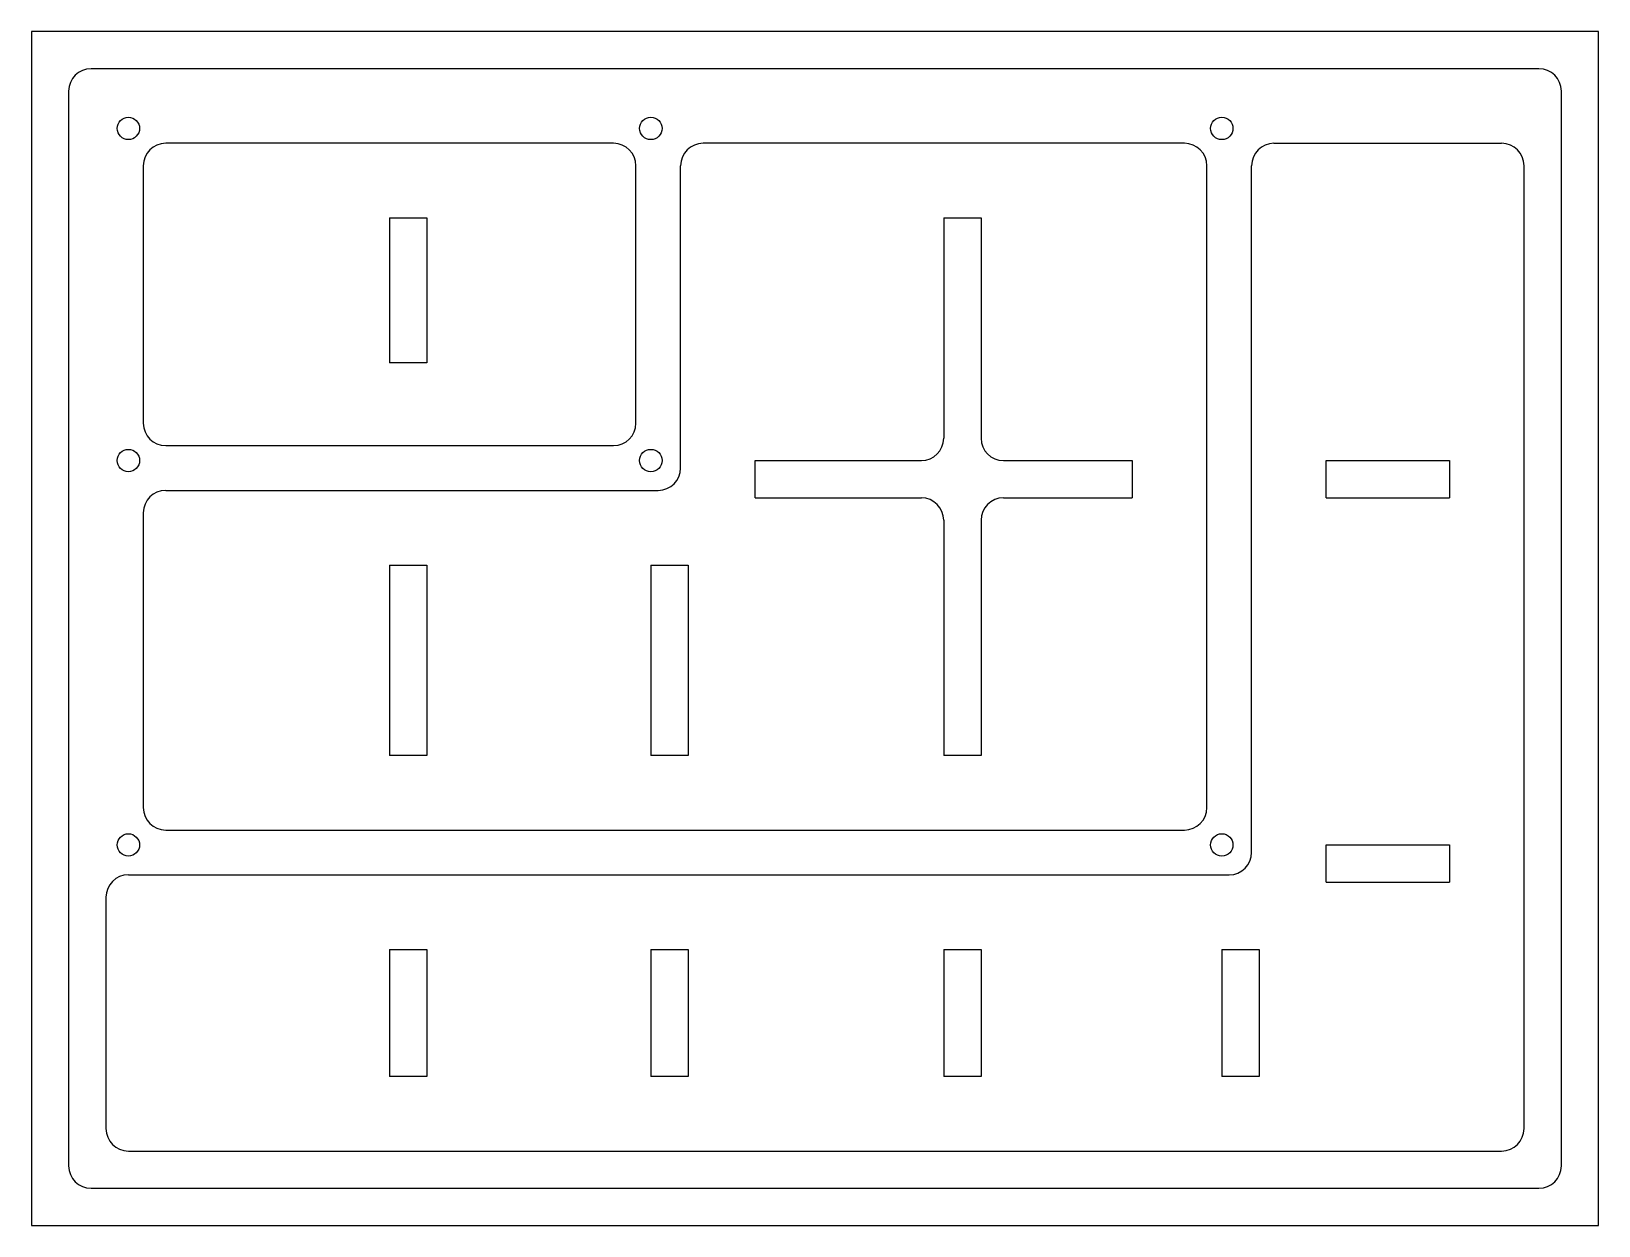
# Model space of a CAD drawing. Extents: x 231 to 441, y 405 to 565.
import ezdxf

# ---------------------------------------------------------------- set-up
doc = ezdxf.new("R2010")
doc.units = 0
doc.layers.get('0').update_dxf_attribs({"linetype": 'CONTINUOUS'})

msp = doc.modelspace()

# ---------------------------------------------------------------- linework, layer by layer
at = {"color": 7, "linetype": 'CONTINUOUS'}
for p, q in [((230.8925, 565.151875), (230.8925, 405.151875)), ((440.8925, 565.151875), (230.8925, 565.151875)), ((440.8925, 405.151875), (440.8925, 565.151875)), ((432.8925, 560.151875), (238.8925, 560.151875)), ((235.8925, 557.151875), (235.8925, 413.151875)), ((435.8925, 413.151875), (435.8925, 557.151875)), ((308.8925, 550.151875), (248.8925, 550.151875)), ((385.3925, 550.151875), (320.8925, 550.151875)), ((397.3925, 550.151875), (427.8925, 550.151875)), ((245.8925, 547.151875), (245.8925, 512.651875)), ((311.8925, 512.651875), (311.8925, 547.151875)), ((317.8925, 506.651875), (317.8925, 547.151875)), ((388.3925, 461.151875), (388.3925, 547.151875)), ((394.3925, 455.151875), (394.3925, 547.151875)), ((430.8925, 418.151875), (430.8925, 547.151875)), ((278.8925, 540.151875), (283.8925, 540.151875)), ((278.8925, 540.151875), (278.8925, 520.75864)), ((283.8925, 540.151875), (283.8925, 520.75864)), ((353.1425, 540.151875), (358.1425, 540.151875)), ((353.1425, 540.151875), (353.1425, 510.651875)), ((358.1425, 540.151875), (358.1425, 510.651875)), ((283.8925, 520.75864), (278.8925, 520.75864)), ((248.8925, 509.651875), (308.8925, 509.651875)), ((327.8925, 502.651875), (327.8925, 507.651875)), ((327.8925, 507.651875), (350.1425, 507.651875)), ((361.1425, 507.651875), (378.3925, 507.651875)), ((378.3925, 507.651875), (378.3925, 502.651875)), ((404.3925, 507.651875), (420.8925, 507.651875)), ((404.3925, 502.651875), (404.3925, 507.651875)), ((420.8925, 507.651875), (420.8925, 502.651875)), ((248.8925, 503.651875), (314.8925, 503.651875)), ((327.8925, 502.651875), (350.1425, 502.651875)), ((361.1425, 502.651875), (378.3925, 502.651875)), ((404.3925, 502.651875), (420.8925, 502.651875)), ((245.8925, 500.651875), (245.8925, 461.151875)), ((353.1425, 499.651875), (353.1425, 468.151875)), ((358.1425, 499.651875), (358.1425, 468.151875)), ((278.8925, 493.651875), (283.8925, 493.651875)), ((278.8925, 493.651875), (278.8925, 468.151875)), ((283.8925, 493.651875), (283.8925, 468.151875)), ((313.8925, 493.651875), (318.8925, 493.651875)), ((313.8925, 493.651875), (313.8925, 468.151875)), ((318.8925, 493.651875), (318.8925, 468.151875)), ((283.8925, 468.151875), (278.8925, 468.151875)), ((318.8925, 468.151875), (313.8925, 468.151875)), ((358.1425, 468.151875), (353.1425, 468.151875)), ((248.8925, 458.151875), (385.3925, 458.151875)), ((404.3925, 451.151875), (404.3925, 456.151875)), ((404.3925, 456.151875), (420.8925, 456.151875)), ((420.8925, 456.151875), (420.8925, 451.151875)), ((243.8925, 452.151875), (391.3925, 452.151875)), ((404.3925, 451.151875), (420.8925, 451.151875)), ((240.8925, 449.151875), (240.8925, 418.151875)), ((278.8925, 442.151875), (283.8925, 442.151875)), ((278.8925, 442.151875), (278.8925, 425.151875)), ((283.8925, 442.151875), (283.8925, 425.151875)), ((313.8925, 442.151875), (318.8925, 442.151875)), ((313.8925, 442.151875), (313.8925, 425.151875)), ((318.8925, 442.151875), (318.8925, 425.151875)), ((353.1425, 442.151875), (358.1425, 442.151875)), ((353.1425, 442.151875), (353.1425, 425.151875)), ((358.1425, 442.151875), (358.1425, 425.151875)), ((390.3925, 442.151875), (395.3925, 442.151875)), ((390.3925, 442.151875), (390.3925, 425.151875)), ((395.3925, 442.151875), (395.3925, 425.151875)), ((283.8925, 425.151875), (278.8925, 425.151875)), ((318.8925, 425.151875), (313.8925, 425.151875)), ((358.1425, 425.151875), (353.1425, 425.151875)), ((395.3925, 425.151875), (390.3925, 425.151875)), ((243.8925, 415.151875), (427.8925, 415.151875)), ((238.8925, 410.151875), (432.8925, 410.151875)), ((230.8925, 405.151875), (440.8925, 405.151875))]:
    msp.add_line(p, q, dxfattribs=at)
for centre in [(243.8925, 552.151875), (313.8925, 552.151875), (390.3925, 552.151875), (243.8925, 507.651875), (313.8925, 507.651875), (243.8925, 456.151875), (390.3925, 456.151875)]:
    msp.add_circle(centre, 1.5, dxfattribs=at)
for centre, start, end in [((238.8925, 557.151875), 90, 180), ((432.8925, 557.151875), 0, 90), ((248.8925, 547.151875), 90, 180), ((308.8925, 547.151875), 0, 90), ((320.8925, 547.151875), 90, 180), ((385.3925, 547.151875), 0, 90), ((397.3925, 547.151875), 90, 180), ((427.8925, 547.151875), 0, 90), ((248.8925, 512.651875), 180, 270), ((308.8925, 512.651875), 270, 0), ((350.1425, 510.651875), 270, 0), ((361.1425, 510.651875), 180, 270), ((314.8925, 506.651875), 270, 0), ((248.8925, 500.651875), 90, 180), ((350.1425, 499.651875), 0, 90), ((361.1425, 499.651875), 90, 180), ((248.8925, 461.151875), 180, 270), ((385.3925, 461.151875), 270, 0), ((391.3925, 455.151875), 270, 0), ((243.8925, 449.151875), 90, 180), ((243.8925, 418.151875), 180, 270), ((427.8925, 418.151875), 270, 0), ((238.8925, 413.151875), 180, 270), ((432.8925, 413.151875), 270, 0)]:
    msp.add_arc(centre, 3, start, end, dxfattribs=at)

doc.saveas('drawing.dxf')
